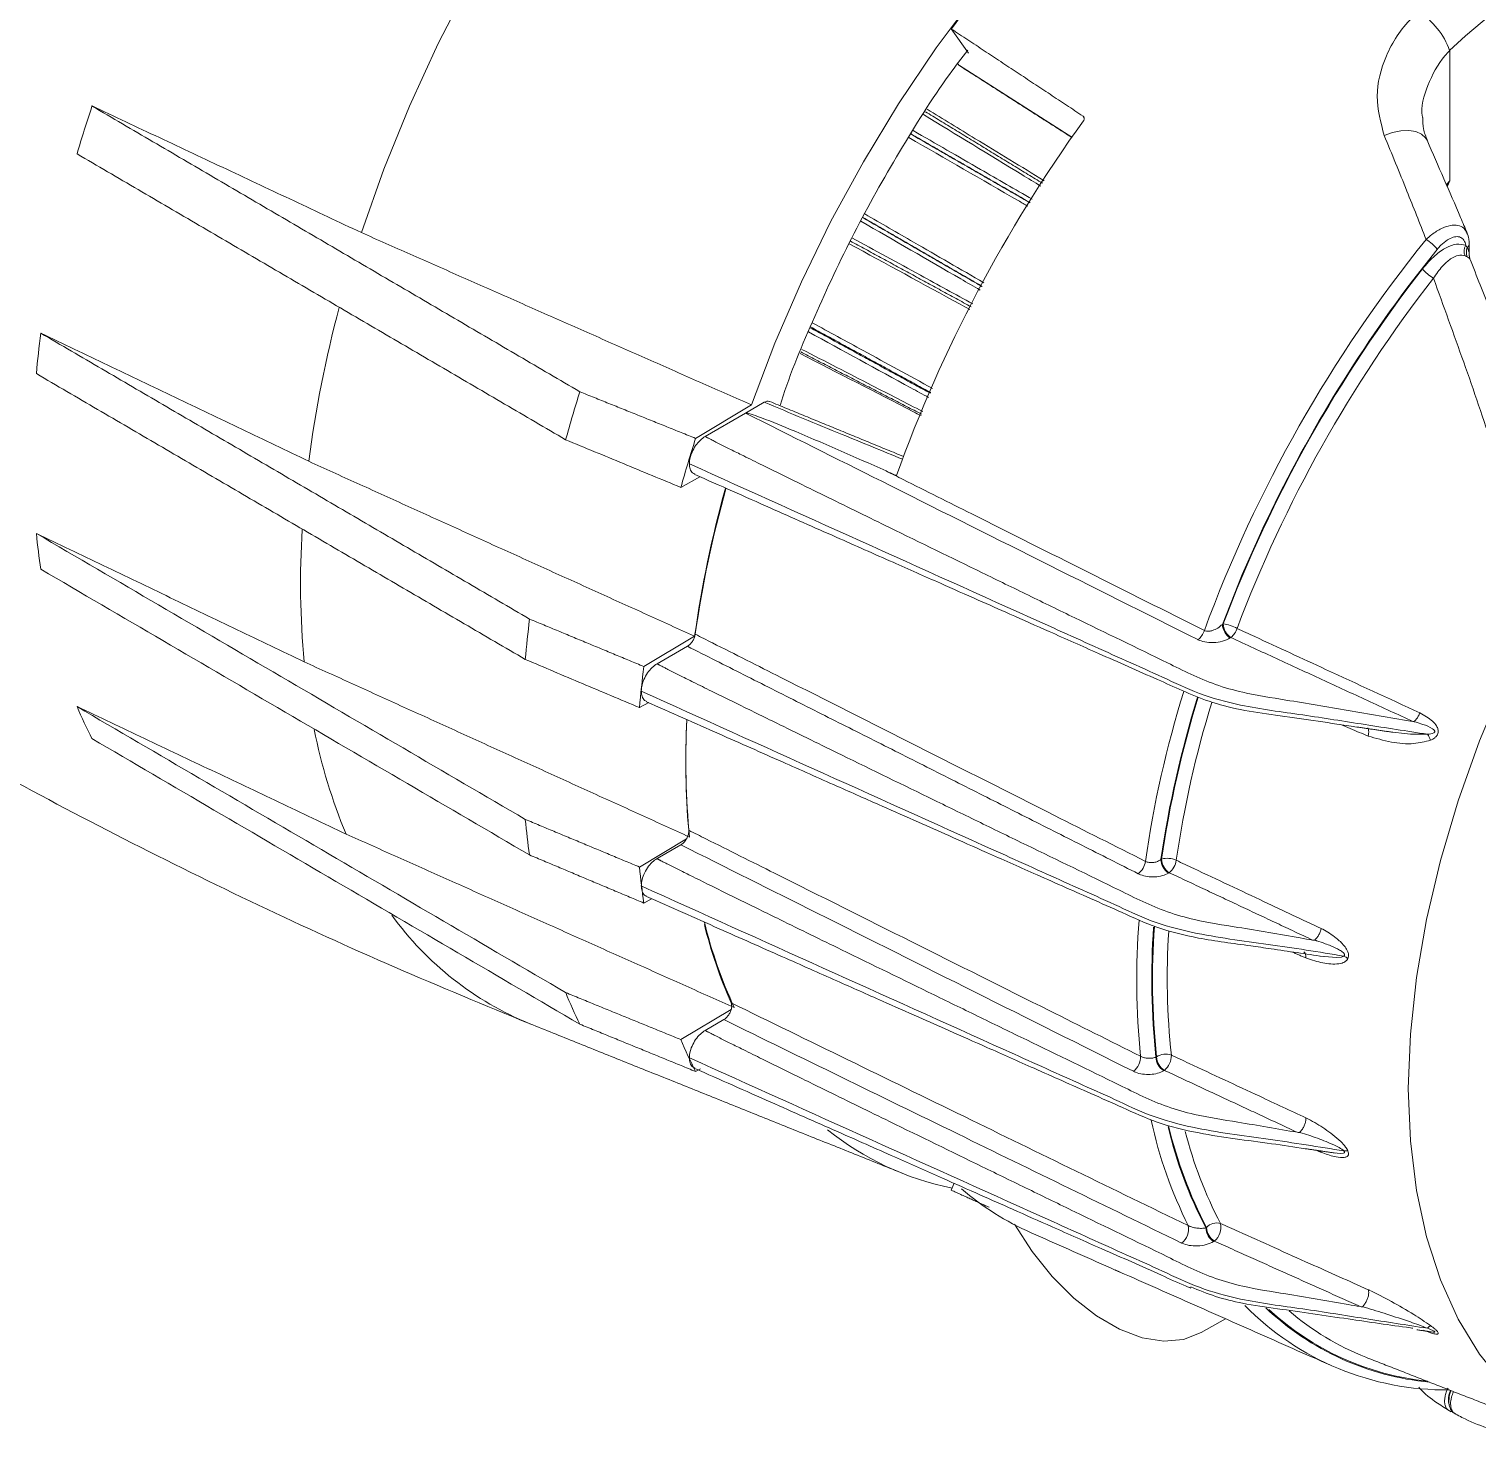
# Model space of a CAD drawing. Extents: x 12.1 to 108.7, y 1 to 80.4.
# Drawn here: x 76.637 to 80.521, y 4.282 to 8.078 of the extents above; entities that cross this region are included whole.
import ezdxf

# ---------------------------------------------------------------- set-up
doc = ezdxf.new("R2010")
doc.units = 0
doc.header["$MEASUREMENT"] = 0
doc.linetypes.add('SLD-Solid', pattern=[0])
doc.layers.get('0').update_dxf_attribs({"linetype": 'CONTINUOUS'})

msp = doc.modelspace()

# ---------------------------------------------------------------- linework, layer by layer
at = {"color": 7, "linetype": 'SLD-Solid', "lineweight": 15}
for p, q in [((79.1564, 8.013), (79.1108, 8.0779)), ((80.4473, 8.02), (80.4473, 7.6706)), ((79.133, 7.9801), (79.4341, 7.7877)), ((76.8061, 7.8712), (76.8063, 7.8713)), ((79.467, 7.8399), (79.464, 7.8441)), ((80.4139, 7.4867), (80.3476, 7.4022)), ((76.6689, 7.2618), (76.669, 7.2618)), ((78.425, 6.9797), (78.5749, 7.0692)), ((78.6091, 7.0764), (78.559, 7.0474)), ((78.559, 7.0474), (78.4507, 6.9849)), ((78.4367, 6.8768), (78.3853, 6.8481)), ((76.657, 6.7246), (76.657, 6.7245)), ((78.2863, 6.3676), (78.4224, 6.4489)), ((79.8378, 6.4807), (79.8398, 6.4818)), ((78.403, 6.422), (78.3217, 6.3751)), ((79.8607, 6.4453), (79.8587, 6.4442)), ((76.7663, 6.2602), (76.7662, 6.2601)), ((78.2999, 6.2715), (78.2745, 6.2573)), ((78.4005, 5.9051), (78.2745, 5.8298)), ((78.3855, 5.8893), (78.3217, 5.8525)), ((79.6727, 5.85), (79.6745, 5.851)), ((79.6953, 5.8145), (79.6936, 5.8135)), ((78.2863, 5.7331), (78.307, 5.7446)), ((78.5204, 5.4476), (78.3853, 5.3669)), ((78.5005, 5.4204), (78.4507, 5.3916)), ((79.6596, 5.3198), (79.6613, 5.3209)), ((78.425, 5.2813), (78.4381, 5.2886)), ((79.6822, 5.2843), (79.6804, 5.2833)), ((79.1108, 4.9628), (79.1181, 4.9814)), ((79.7933, 4.8617), (79.7952, 4.8628)), ((79.8161, 4.8263), (79.8141, 4.8252)), ((79.5639, 4.743), (79.5503, 4.749)), ((79.846, 4.6181), (79.7812, 4.5809))]:
    msp.add_line(p, q, dxfattribs=at)
at = {"color": 7, "linetype": 'SLD-Solid', "lineweight": 15, "flags": 128}
for points in [[(77.5287, 7.5316), (77.5888, 7.7015), (77.6576, 7.8708), (77.7347, 8.0385), (77.8196, 8.2037), (77.9118, 8.3653), (78.0109, 8.5226), (78.1163, 8.6745), (78.2273, 8.8203), (78.3433, 8.959), (78.4637, 9.0899), (78.5878, 9.2122), (78.7148, 9.3253), (78.8441, 9.4285), (78.9749, 9.5212), (79.1064, 9.6029)], [(78.5749, 7.0692), (78.6375, 7.235), (78.7086, 7.3997), (78.788, 7.5622), (78.8751, 7.7217), (78.9693, 7.877), (79.0702, 8.0273), (79.177, 8.1716), (79.289, 8.309), (79.4057, 8.4386), (79.5263, 8.5597), (79.65, 8.6715), (79.776, 8.7733), (79.9037, 8.8644), (80.0321, 8.9444)], [(79.1359, 7.9773), (79.1353, 7.9777), (79.133, 7.9801)], [(80.3866, 7.7793), (80.3828, 7.7858), (80.3719, 7.7957), (80.3567, 7.8024), (80.3379, 7.8054), (80.3167, 7.8046), (80.2942, 7.8001), (80.2718, 7.792)], [(79.9361, 6.7161), (79.8911, 6.6142), (79.8378, 6.4807)], [(80.5946, 4.441), (80.5277, 4.5233), (80.4702, 4.6173), (80.4225, 4.7224), (80.385, 4.8376), (80.3581, 4.9622), (80.3418, 5.0951), (80.3364, 5.2353), (80.3418, 5.3819), (80.3581, 5.5335), (80.385, 5.6892), (80.4225, 5.8477), (80.4702, 6.0078), (80.5277, 6.1682), (80.5946, 6.3278)], [(80.2766, 6.1939), (80.2788, 6.1935), (80.3418, 6.1864), (80.3877, 6.186), (80.3877, 6.186), (80.3877, 6.186)], [(80.1009, 5.591), (80.1437, 5.5872), (80.1576, 5.5884), (80.1638, 5.5908), (80.1638, 5.5908), (80.1638, 5.5908)], [(80.1345, 5.0635), (80.1451, 5.062), (80.1541, 5.0615), (80.1625, 5.0622), (80.1641, 5.0628), (80.1653, 5.0639), (80.1656, 5.0647), (80.1654, 5.0658), (80.1647, 5.0671), (80.1638, 5.0683), (80.1638, 5.0683), (80.1638, 5.0683)], [(79.7812, 4.5809), (79.7338, 4.5625), (79.6803, 4.5578), (79.6223, 4.5671), (79.5614, 4.59), (79.4997, 4.6258), (79.4389, 4.6735), (79.381, 4.7315), (79.3276, 4.7982), (79.2805, 4.8714)], [(80.3919, 4.5839), (80.403, 4.5822), (80.4063, 4.5822), (80.4071, 4.5825), (80.4073, 4.5828), (80.4072, 4.5832), (80.4068, 4.5837), (80.4057, 4.5845), (80.4022, 4.5865), (80.3877, 4.5927), (80.3877, 4.5927), (80.3877, 4.5927)]]:
    msp.add_lwpolyline(points, dxfattribs=at)
at = {"color": 7, "linetype": 'SLD-Solid', "lineweight": 15}
for centre, radius, start, end in [((81.8075, 6.583), 1.9787, 106.5663, 133.4284), ((82.1231, 5.8754), 3.7316, 138.5845, 143.8264), ((80.2494, 7.9484), 0.2104, 19.8929, 57.0087), ((79.152, 8.0026), 0.03, 215.1007, 237.4179), ((82.5994, 5.571), 3.8643, 144.1964, 160.2026), ((83.2662, 5.1856), 3.7045, 141.0762, 159.8067), ((80.3263, 7.4176), 0.1116, 38.2685, 58.8004), ((80.5194, 7.4818), 0.0333, 151.2177, 201.6726), ((80.4868, 7.5016), 0.0129, 307.2586, 356.7702), ((80.5226, 7.479), 0.0306, 156.2499, 203.4623), ((83.2608, 5.1888), 3.6571, 142.1204, 159.2945), ((80.4689, 7.5158), 0.1249, 220.702, 238.5936), ((83.2502, 5.1949), 3.6062, 142.1204, 159.2945), ((83.279, 5.1775), 3.68, 142.8044, 155.2866), ((80.5854, 6.499), 3.2253, 165.0562, 172.5338), ((81.7307, 5.9657), 3.7913, 162.5162, 164.5447), ((81.9769, 5.8337), 3.7321, 162.1185, 164.2283), ((81.4668, 6.0225), 3.0741, 164.4654, 172.0262), ((81.4709, 6.0154), 3.0784, 164.378, 171.8038), ((79.6454, 6.5915), 2.2799, 176.3796, 185.3198), ((80.8402, 6.1418), 2.8823, 172.9621, 175.1282), ((79.7413, 6.4796), 0.0504, 307.8046, 342.4077), ((79.884, 6.4828), 0.0462, 182.6523, 236.7703), ((79.8262, 6.3757), 0.1071, 61.7146, 82.6531), ((79.886, 6.484), 0.0462, 182.6523, 236.7703), ((79.8271, 6.4851), 0.0521, 310.2129, 343.0895), ((81.0907, 6.0127), 2.8268, 172.7873, 175.0364), ((82.5528, 5.4245), 2.9516, 162.7246, 171.8093), ((82.5321, 5.4313), 2.8899, 162.8144, 171.6691), ((82.5614, 5.4254), 2.9181, 162.8615, 171.6133), ((82.5285, 5.4354), 2.8447, 162.9122, 171.6617), ((80.5075, 6.1116), 2.1089, 176.9125, 184.9847), ((80.5155, 6.1183), 2.1168, 177.1175, 185.6423), ((78.8276, 6.4806), 1.4531, 191.1888, 202.7703), ((79.9303, 6.1418), 1.9707, 185.3676, 188.1585), ((80.1814, 6.0127), 1.9156, 185.4777, 188.393), ((79.5803, 5.8526), 0.0516, 307.9068, 351.5503), ((79.7189, 5.8522), 0.0462, 182.6523, 236.7703), ((79.69, 5.7974), 0.0559, 64.7775, 106.13), ((79.7207, 5.8532), 0.0462, 182.6523, 236.7703), ((79.6609, 5.8554), 0.0535, 310.107, 351.9171), ((78.3034, 6.2), 0.854, 215.7824, 247.8006), ((79.6886, 5.9878), 1.2773, 193.8583, 204.7689), ((79.7025, 5.986), 1.2918, 193.9008, 203.7651), ((81.6266, 5.5282), 2.0186, 175.4681, 185.8579), ((81.6256, 5.5298), 1.9753, 175.9256, 186.0715), ((81.5957, 5.5282), 1.9474, 175.8658, 186.143), ((81.6013, 5.5302), 1.9115, 176.1959, 186.158), ((79.243, 5.9657), 1.2586, 202.0567, 206.2881), ((79.5018, 5.8337), 1.2101, 202.688, 207.1584), ((79.5684, 5.3215), 0.0501, 307.6241, 0.7302), ((79.6851, 5.2854), 0.0427, 68.3945, 123.8744), ((79.7075, 5.323), 0.0462, 182.6523, 236.7703), ((79.6488, 5.3243), 0.0521, 309.8843, 0.8728), ((79.7057, 5.322), 0.0462, 182.6523, 236.7703), ((80.828, 5.408), 1.2091, 192.3038, 206.5351), ((80.8078, 5.3946), 1.1459, 193.2035, 207.7148), ((80.8282, 5.4033), 1.1658, 193.2783, 207.6216), ((79.2698, 5.7375), 0.785, 231.2658, 258.4743), ((80.823, 5.3951), 1.1191, 194.1921, 207.7854), ((79.6325, 5.5435), 0.7598, 229.4009, 246.1234), ((79.701, 4.8584), 0.0462, 306.5131, 11.7509), ((79.8395, 4.8638), 0.0462, 182.6523, 236.7703), ((79.822, 4.84), 0.0352, 71.9828, 139.5136), ((79.8414, 4.865), 0.0462, 182.6523, 236.7703), ((79.7857, 4.8637), 0.0482, 309.0863, 11.6388), ((80.4384, 5.185), 0.7579, 224.5195, 270.5765), ((80.4627, 5.1845), 0.7398, 226.564, 264.5883), ((80.4622, 5.1834), 0.7363, 227.2343, 264.1677), ((80.4812, 5.1742), 0.7083, 229.0301, 248.5962)]:
    msp.add_arc(centre, radius, start, end, dxfattribs=at)
for centre, major_axis, ratio, start_param, end_param in [((78.5163, 7.9338), (1.3528, 2.1591), 0.600031, 1.957589, 2.01334), ((78.5393, 7.9207), (1.375, 2.1461), 0.605843, 2.231339, 2.280884), ((78.5393, 7.9207), (1.375, 2.1461), 0.605843, 2.487419, 2.536964), ((78.5163, 7.9338), (1.3528, 2.1591), 0.600031, 2.742307, 2.798058)]:
    msp.add_ellipse(centre, major_axis=major_axis, ratio=ratio, start_param=start_param, end_param=end_param, dxfattribs=at)
for points, knots in [([(80.2718, 7.792), (80.2625, 7.8268), (80.2439, 7.8968), (80.272, 8.0094), (80.3206, 8.0843), (80.3578, 8.1191), (80.364, 8.1249)], [0, 0, 0, 0, 0.304165, 0.612213, 0.935018, 1, 1, 1, 1]), ([(78.6513, 7.0673), (78.6526, 7.0714), (78.6775, 7.1514), (78.7427, 7.3072), (78.8473, 7.5314), (78.9696, 7.7486), (79.0727, 7.9131), (79.1383, 7.9998), (79.1547, 8.0214)], [0, 0, 0, 0, 0.0125772, 0.2408196, 0.4684787, 0.6968723, 0.9245142, 1, 1, 1, 1]), ([(80.4473, 8.02), (80.443, 8.0155), (80.4173, 7.988), (80.387, 7.929), (80.369, 7.8687), (80.3741, 7.8406), (80.3742, 7.8403)], [0, 0, 0, 0, 0.091034, 0.549562, 0.995396, 1, 1, 1, 1]), ([(79.3506, 7.6562), (79.3338, 7.6665), (79.229, 7.7305), (79.1242, 7.7945), (79.0363, 7.8482)], [0, 0, 0, 0, 0.160967, 1, 1, 1, 1]), ([(79.0456, 7.8626), (79.0887, 7.8362), (79.1935, 7.7722), (79.2983, 7.7082), (79.36, 7.6705)], [0, 0, 0, 0, 0.411443, 1, 1, 1, 1]), ([(79.464, 7.8441), (79.4647, 7.8435), (79.4662, 7.8422), (79.4673, 7.8394), (79.4674, 7.8363), (79.4666, 7.8336), (79.4657, 7.8322), (79.4653, 7.8317)], [0, 0, 0, 0, 0.2197399, 0.4394429, 0.6599668, 0.8807607, 1, 1, 1, 1]), ([(80.3876, 7.7796), (80.3833, 7.7895), (80.3751, 7.8084), (80.3752, 7.8302), (80.3753, 7.8407)], [0, 0, 0, 0, 0.520739, 1, 1, 1, 1]), ([(79.3157, 7.6028), (79.3073, 7.6076), (79.2009, 7.669), (79.0945, 7.7303), (78.9966, 7.7868)], [0, 0, 0, 0, 0.079331, 1, 1, 1, 1]), ([(79.0085, 7.8053), (79.0688, 7.7705), (79.1752, 7.7092), (79.2816, 7.6478), (79.3278, 7.6212)], [0, 0, 0, 0, 0.566464, 1, 1, 1, 1]), ([(80.3841, 7.5131), (80.367, 7.5565), (80.3298, 7.6509), (80.2921, 7.7426), (80.2718, 7.792)], [0, 0, 0, 0, 0.460735, 1, 1, 1, 1]), ([(80.4943, 7.5301), (80.4884, 7.5441), (80.4527, 7.6286), (80.4167, 7.7107), (80.3866, 7.7792)], [0, 0, 0, 0, 0.165634, 1, 1, 1, 1]), ([(80.4394, 7.6576), (80.4395, 7.6578), (80.4413, 7.6611), (80.4439, 7.6652), (80.4465, 7.6693), (80.4471, 7.6704), (80.4473, 7.6706)], [0, 0, 0, 0, 0.029579, 0.752125, 0.954862, 1, 1, 1, 1]), ([(80.4473, 7.6706), (80.4472, 7.6704), (80.445, 7.665), (80.4429, 7.6596), (80.4408, 7.6544)], [0, 0, 0, 0, 0.0339731, 1, 1, 1, 1]), ([(78.8788, 7.5816), (78.9224, 7.5564), (79.0289, 7.4948), (79.1354, 7.4333), (79.1982, 7.3969)], [0, 0, 0, 0, 0.409493, 1, 1, 1, 1]), ([(79.1879, 7.3775), (79.1706, 7.3875), (79.064, 7.4491), (78.9574, 7.5107), (78.8681, 7.5624)], [0, 0, 0, 0, 0.162121, 1, 1, 1, 1]), ([(80.3841, 7.5131), (80.3891, 7.5176), (80.4022, 7.5296), (80.4248, 7.5435), (80.4491, 7.5518), (80.4697, 7.5519), (80.4859, 7.5451), (80.4913, 7.5348), (80.4938, 7.5299)], [0, 0, 0, 0, 0.119484, 0.319503, 0.500045, 0.670108, 0.842155, 1, 1, 1, 1]), ([(79.1603, 7.3255), (79.1517, 7.3301), (79.0439, 7.3889), (78.9361, 7.4477), (78.8367, 7.5018)], [0, 0, 0, 0, 0.0790285, 1, 1, 1, 1]), ([(78.8441, 7.5172), (78.9054, 7.4838), (79.0135, 7.425), (79.1216, 7.3661), (79.1683, 7.3406)], [0, 0, 0, 0, 0.5675032, 1, 1, 1, 1]), ([(80.3742, 7.4343), (80.3852, 7.447), (80.4054, 7.4704), (80.4375, 7.4922), (80.4667, 7.5031), (80.4824, 7.4996), (80.4902, 7.4978)], [0, 0, 0, 0, 0.296309, 0.542641, 0.770962, 1, 1, 1, 1]), ([(80.4902, 7.4978), (80.4897, 7.5002), (80.4881, 7.5076), (80.482, 7.5167), (80.4706, 7.5216), (80.4566, 7.5201), (80.4404, 7.5123), (80.4257, 7.5003), (80.4172, 7.4904), (80.4139, 7.4867)], [0, 0, 0, 0, 0.072611, 0.232465, 0.384312, 0.536497, 0.701328, 0.887553, 1, 1, 1, 1]), ([(80.4994, 7.5008), (80.4994, 7.5095), (80.4996, 7.5199), (80.4945, 7.5283), (80.4937, 7.5297)], [0, 0, 0, 0, 0.83045, 1, 1, 1, 1]), ([(80.4885, 7.4695), (80.4825, 7.4705), (80.4705, 7.4726), (80.449, 7.4616), (80.4257, 7.4412), (80.4116, 7.4205), (80.4038, 7.4091)], [0, 0, 0, 0, 0.2202895, 0.4452162, 0.6942214, 1, 1, 1, 1]), ([(80.4947, 7.4913), (80.4971, 7.4856), (80.5002, 7.4785), (80.4993, 7.471), (80.4991, 7.4695)], [0, 0, 0, 0, 0.792094, 1, 1, 1, 1]), ([(80.5014, 7.462), (80.5011, 7.4625), (80.4999, 7.4644), (80.5002, 7.4673), (80.5005, 7.4694)], [0, 0, 0, 0, 0.250926, 1, 1, 1, 1]), ([(80.7546, 6.7844), (80.7419, 6.8209), (80.7044, 6.9291), (80.6388, 7.1087), (80.5668, 7.2976), (80.5199, 7.4147), (80.5012, 7.4616)], [0, 0, 0, 0, 0.155168, 0.460228, 0.783919, 1, 1, 1, 1]), ([(80.6204, 6.7779), (80.6017, 6.8362), (80.5574, 6.9741), (80.4853, 7.1852), (80.431, 7.3344), (80.4038, 7.4091)], [0, 0, 0, 0, 0.267535, 0.633327, 1, 1, 1, 1]), ([(79.0499, 7.0893), (79.0341, 7.0979), (78.9268, 7.1566), (78.8195, 7.2152), (78.728, 7.2652)], [0, 0, 0, 0, 0.147606, 1, 1, 1, 1]), ([(78.7377, 7.2898), (78.7832, 7.265), (78.8907, 7.2063), (78.9982, 7.1475), (79.0602, 7.1137)], [0, 0, 0, 0, 0.423452, 1, 1, 1, 1]), ([(79.0295, 7.0406), (79.0229, 7.044), (78.9148, 7.0996), (78.8068, 7.1552), (78.7053, 7.2075)], [0, 0, 0, 0, 0.061255, 1, 1, 1, 1]), ([(78.7097, 7.2185), (78.7724, 7.1862), (78.8806, 7.1305), (78.9887, 7.0749), (79.0341, 7.0515)], [0, 0, 0, 0, 0.580388, 1, 1, 1, 1]), ([(78.6091, 7.0764), (78.6115, 7.0774), (78.6163, 7.0796), (78.6213, 7.0798), (78.623, 7.0784), (78.6232, 7.0782)], [0, 0, 0, 0, 0.470252, 0.940611, 1, 1, 1, 1]), ([(78.9803, 6.9235), (78.9261, 6.9458), (78.8023, 6.9967), (78.6787, 7.0477), (78.6091, 7.0764)], [0, 0, 0, 0, 0.438, 1, 1, 1, 1]), ([(78.559, 7.0474), (78.5591, 7.0474), (78.5594, 7.0476), (78.5603, 7.0477), (78.5633, 7.0474), (78.574, 7.0447), (78.6132, 7.031), (78.737, 6.9803), (78.8502, 6.9302), (78.9356, 6.8923)], [0, 0, 0, 0, 0.000975, 0.002308, 0.005826, 0.020094, 0.076658, 0.30233, 1, 1, 1, 1]), ([(79.7722, 6.4397), (79.4895, 6.5813), (79.085, 6.7838), (78.6807, 6.9864), (78.559, 7.0474)], [0, 0, 0, 0, 0.6990383, 1, 1, 1, 1]), ([(78.3853, 6.8481), (78.3339, 6.8694), (78.231, 6.912), (78.1281, 6.9547), (78.0765, 6.976)], [0, 0, 0, 0, 0.498841, 1, 1, 1, 1]), ([(78.4507, 6.9849), (78.4463, 6.9819), (78.4371, 6.9756), (78.4246, 6.9605), (78.4147, 6.9427), (78.4091, 6.9255), (78.4085, 6.9156), (78.4083, 6.9114)], [0, 0, 0, 0, 0.19834, 0.412972, 0.627088, 0.843128, 1, 1, 1, 1]), ([(80.3489, 6.2201), (80.3466, 6.2205), (80.2885, 6.2301), (80.1749, 6.2491), (80.0253, 6.2755), (79.9039, 6.2941), (79.8181, 6.3182), (79.7526, 6.3466), (79.6292, 6.408), (79.4831, 6.478), (79.3177, 6.5587), (79.1521, 6.6394), (78.9729, 6.7268), (78.7984, 6.8122), (78.6822, 6.8693), (78.6048, 6.9074), (78.5532, 6.9329), (78.5188, 6.95), (78.4959, 6.9614), (78.4807, 6.9691), (78.4706, 6.9742), (78.4639, 6.9777), (78.4594, 6.98), (78.4564, 6.9816), (78.4544, 6.9826), (78.4531, 6.9833), (78.4523, 6.9838), (78.4517, 6.9842), (78.4513, 6.9844), (78.4511, 6.9845), (78.4509, 6.9846), (78.4508, 6.9847), (78.4508, 6.9848), (78.4507, 6.9848), (78.4507, 6.9848), (78.4507, 6.9849), (78.4507, 6.9849), (78.4507, 6.9849), (78.4507, 6.9849), (78.4507, 6.9849), (78.4507, 6.9849)], [0, 0, 0, 0, 0.003099, 0.077737, 0.152373, 0.20456, 0.239209, 0.273855, 0.308826, 0.446938, 0.515995, 0.585051, 0.723163, 0.815261, 0.876706, 0.917705, 0.945062, 0.963318, 0.975502, 0.983634, 0.989062, 0.992686, 0.995106, 0.996722, 0.997802, 0.998524, 0.999007, 0.99933, 0.999547, 0.999693, 0.999791, 0.999857, 0.999901, 0.999932, 0.999953, 0.999972, 0.999985, 0.999991, 0.999997, 1, 1, 1, 1]), ([(78.4083, 6.9114), (78.7337, 6.7646), (79.0916, 6.603), (79.4823, 6.427), (79.5798, 6.3828), (79.678, 6.3394), (79.773, 6.2933), (79.9005, 6.2578), (80.0538, 6.2387), (80.2203, 6.2116), (80.3319, 6.1945), (80.3877, 6.186)], [0, 0, 0, 0, 0.52131, 0.573441, 0.625572, 0.677703, 0.729789, 0.78156, 0.854349, 0.927175, 1, 1, 1, 1]), ([(78.4083, 6.9114), (78.4087, 6.9066), (78.4096, 6.8966), (78.4151, 6.8869), (78.4209, 6.8845), (78.423, 6.8837)], [0, 0, 0, 0, 0.367746, 0.7657, 1, 1, 1, 1]), ([(78.4226, 6.883), (78.4901, 6.8531), (78.6166, 6.797), (78.7939, 6.7184), (78.946, 6.6509), (79.0729, 6.5947), (79.1773, 6.5484), (79.2747, 6.5052), (79.3823, 6.4575), (79.5143, 6.3989), (79.6334, 6.3463), (79.731, 6.3027), (79.8016, 6.2725), (79.8867, 6.2503), (80.0165, 6.2327), (80.1222, 6.2166), (80.1968, 6.2056), (80.2038, 6.2046)], [0, 0, 0, 0, 0.11862, 0.222468, 0.311539, 0.385831, 0.445342, 0.494857, 0.556815, 0.634074, 0.72663, 0.765281, 0.805958, 0.848606, 0.893579, 0.990053, 1, 1, 1, 1]), ([(78.9356, 6.8923), (78.951, 6.8846), (79.0277, 6.8461), (79.3122, 6.7035), (79.5815, 6.5685), (79.7894, 6.4643)], [0, 0, 0, 0, 0.0539193, 0.2695966, 1, 1, 1, 1]), ([(77.9683, 5.9575), (77.7497, 6.0853), (77.3126, 6.341), (76.8755, 6.5967), (76.657, 6.7245)], [0, 0, 0, 0, 0.499995, 1, 1, 1, 1]), ([(76.6689, 6.6286), (76.8874, 6.5009), (77.3243, 6.2454), (77.7611, 5.9899), (77.9796, 5.8622)], [0, 0, 0, 0, 0.499993, 1, 1, 1, 1]), ([(78.403, 6.422), (78.4054, 6.4237), (78.4102, 6.427), (78.4166, 6.4349), (78.4214, 6.4439), (78.4234, 6.4506), (78.4239, 6.4539), (78.424, 6.4543)], [0, 0, 0, 0, 0.242889, 0.485801, 0.728123, 0.969552, 1, 1, 1, 1]), ([(78.424, 6.4543), (78.4393, 6.4466), (78.5157, 6.408), (78.837, 6.2459), (79.2241, 6.0505), (79.5501, 5.886), (79.6313, 5.845)], [0, 0, 0, 0, 0.0380077, 0.1900387, 0.7981627, 1, 1, 1, 1]), ([(79.8378, 6.4807), (79.8339, 6.4773), (79.8262, 6.4706), (79.8136, 6.4647), (79.8043, 6.4626), (79.7976, 6.4623), (79.793, 6.4628), (79.7902, 6.464), (79.7894, 6.4643)], [0, 0, 0, 0, 0.29554, 0.57572, 0.740311, 0.809198, 0.945635, 1, 1, 1, 1]), ([(79.8769, 6.4699), (79.8927, 6.4626), (79.972, 6.426), (80.1354, 6.3504), (80.2829, 6.2822), (80.3671, 6.2434)], [0, 0, 0, 0, 0.09703, 0.48515, 1, 1, 1, 1]), ([(79.7722, 6.4397), (79.7723, 6.4397), (79.7776, 6.437), (79.7909, 6.4327), (79.8142, 6.4311), (79.8389, 6.4347), (79.8521, 6.441), (79.8587, 6.4442)], [0, 0, 0, 0, 0.005173, 0.217905, 0.46291, 0.731847, 1, 1, 1, 1]), ([(78.2745, 6.2573), (78.2235, 6.2788), (78.1214, 6.3219), (78.0193, 6.3651), (77.9683, 6.3866)], [0, 0, 0, 0, 0.499837, 1, 1, 1, 1]), ([(78.3217, 6.3751), (78.3173, 6.3721), (78.3081, 6.3658), (78.2956, 6.3507), (78.2857, 6.3329), (78.2801, 6.3156), (78.2795, 6.3057), (78.2793, 6.3016)], [0, 0, 0, 0, 0.19834, 0.412972, 0.627088, 0.843128, 1, 1, 1, 1]), ([(80.0798, 5.6338), (80.0685, 5.6357), (80.0016, 5.647), (79.8963, 5.6658), (79.7748, 5.6843), (79.6891, 5.7084), (79.6235, 5.7368), (79.5002, 5.7982), (79.3541, 5.8682), (79.1887, 5.9489), (79.0231, 6.0295), (78.8439, 6.117), (78.6694, 6.2024), (78.5532, 6.2595), (78.4757, 6.2976), (78.4241, 6.3231), (78.3898, 6.3402), (78.3669, 6.3516), (78.3517, 6.3593), (78.3416, 6.3644), (78.3348, 6.3679), (78.3304, 6.3702), (78.3274, 6.3717), (78.3254, 6.3728), (78.3241, 6.3735), (78.3233, 6.374), (78.3227, 6.3743), (78.3223, 6.3746), (78.3221, 6.3747), (78.3219, 6.3748), (78.3218, 6.3749), (78.3218, 6.3749), (78.3217, 6.375), (78.3217, 6.375), (78.3217, 6.375), (78.3217, 6.375), (78.3217, 6.3751), (78.3217, 6.3751), (78.3217, 6.3751), (78.3217, 6.3751)], [0, 0, 0, 0, 0.016158, 0.095778, 0.151449, 0.188412, 0.225371, 0.262677, 0.410011, 0.483678, 0.557345, 0.704679, 0.802926, 0.868474, 0.91221, 0.941394, 0.960869, 0.973866, 0.982541, 0.988332, 0.992198, 0.994779, 0.996503, 0.997656, 0.998426, 0.998941, 0.999286, 0.999517, 0.999672, 0.999777, 0.999847, 0.999895, 0.999927, 0.99995, 0.99997, 0.999984, 0.99999, 0.999997, 1, 1, 1, 1]), ([(78.2793, 6.3016), (78.6047, 6.1547), (78.9626, 5.9932), (79.3533, 5.8172), (79.4508, 5.773), (79.549, 5.7296), (79.6439, 5.6834), (79.783, 5.6452), (79.9611, 5.6236), (80.0962, 5.6018), (80.1638, 5.5908)], [0, 0, 0, 0, 0.543778, 0.598156, 0.652534, 0.706911, 0.761242, 0.815244, 0.907603, 1, 1, 1, 1]), ([(78.2793, 6.3016), (78.2797, 6.2968), (78.2806, 6.2867), (78.2861, 6.277), (78.2918, 6.2747), (78.294, 6.2739)], [0, 0, 0, 0, 0.367746, 0.765699, 1, 1, 1, 1]), ([(78.0765, 5.493), (77.8581, 5.6209), (77.4213, 5.8766), (76.9846, 6.1323), (76.7662, 6.2601)], [0, 0, 0, 0, 0.499981, 1, 1, 1, 1]), ([(78.2936, 6.2732), (78.3583, 6.2445), (78.4797, 6.1906), (78.6497, 6.1153), (78.7955, 6.0506), (78.9172, 5.9967), (79.0172, 5.9523), (79.1106, 5.911), (79.2136, 5.8652), (79.3403, 5.8091), (79.4614, 5.7552), (79.5713, 5.7071), (79.661, 5.6651), (79.7795, 5.6357), (79.8666, 5.6246), (79.9136, 5.6185)], [0, 0, 0, 0, 0.12318, 0.231017, 0.32351, 0.400657, 0.462456, 0.513872, 0.578209, 0.658437, 0.754553, 0.808567, 0.866457, 0.927921, 1, 1, 1, 1]), ([(76.3107, 6.2234), (76.3852, 6.1803), (76.5763, 6.0697), (76.8906, 5.9041), (77.2519, 5.7258), (77.6153, 5.5597), (77.8601, 5.4591), (77.9812, 5.4092)], [0, 0, 0, 0, 0.1385777, 0.3555284, 0.572073, 0.7881386, 1, 1, 1, 1]), ([(80.3517, 6.2201), (80.3517, 6.22), (80.3516, 6.22), (80.3513, 6.2199), (80.3504, 6.2199), (80.3495, 6.22), (80.3489, 6.2201)], [0, 0, 0, 0, 0.046836, 0.119645, 0.336503, 1, 1, 1, 1]), ([(80.3671, 6.2434), (80.3669, 6.243), (80.3659, 6.24), (80.3631, 6.2339), (80.3579, 6.2259), (80.3538, 6.222), (80.3517, 6.2201)], [0, 0, 0, 0, 0.044494, 0.324207, 0.662103, 1, 1, 1, 1]), ([(80.3877, 6.186), (80.3877, 6.186), (80.3934, 6.1865), (80.4001, 6.1868), (80.4059, 6.1906), (80.4069, 6.1916), (80.4073, 6.1927), (80.4074, 6.1938), (80.4069, 6.1952), (80.405, 6.1979), (80.395, 6.2052), (80.3774, 6.2118), (80.3607, 6.2174), (80.3527, 6.2198), (80.3517, 6.2201)], [0, 0, 0, 0, 0.000026, 0.20663, 0.226964, 0.243571, 0.254919, 0.266312, 0.280083, 0.303561, 0.375814, 0.705511, 0.963846, 1, 1, 1, 1]), ([(80.3671, 6.2434), (80.3791, 6.2368), (80.3958, 6.2277), (80.4112, 6.2108), (80.4158, 6.2012), (80.417, 6.194), (80.416, 6.1876), (80.4126, 6.1814), (80.406, 6.1749), (80.3998, 6.1718), (80.3958, 6.1699)], [0, 0, 0, 0, 0.400583, 0.552747, 0.632515, 0.681637, 0.738761, 0.795408, 0.871105, 1, 1, 1, 1]), ([(80.2287, 6.1811), (80.2127, 6.1878), (80.1881, 6.198), (80.1634, 6.2082), (80.1548, 6.2118)], [0, 0, 0, 0, 0.6499268, 1, 1, 1, 1]), ([(80.2287, 6.1811), (80.2288, 6.1815), (80.2293, 6.1836), (80.2302, 6.1889), (80.2304, 6.1966), (80.2288, 6.2008), (80.228, 6.2028)], [0, 0, 0, 0, 0.0384055, 0.2551156, 0.6292775, 1, 1, 1, 1]), ([(80.3958, 6.1699), (80.381, 6.1663), (80.3464, 6.1578), (80.2895, 6.1635), (80.2493, 6.1752), (80.2287, 6.1811)], [0, 0, 0, 0, 0.268258, 0.625052, 1, 1, 1, 1]), ([(76.8061, 6.1743), (77.0242, 6.0466), (77.4603, 5.7913), (77.8965, 5.5359), (78.1146, 5.4082)], [0, 0, 0, 0, 0.499976, 1, 1, 1, 1]), ([(78.3855, 5.8893), (78.3879, 5.891), (78.3926, 5.8943), (78.399, 5.9022), (78.4038, 5.9112), (78.4067, 5.9205), (78.4066, 5.9258), (78.4066, 5.9284)], [0, 0, 0, 0, 0.203185, 0.40639, 0.609063, 0.81092, 1, 1, 1, 1]), ([(78.4066, 5.9284), (78.422, 5.9207), (78.4987, 5.8823), (78.821, 5.721), (79.2096, 5.5266), (79.5369, 5.363), (79.6185, 5.3221)], [0, 0, 0, 0, 0.037994, 0.189972, 0.797883, 1, 1, 1, 1]), ([(79.599, 5.2818), (79.3162, 5.4233), (78.9116, 5.6258), (78.5072, 5.8283), (78.3855, 5.8893)], [0, 0, 0, 0, 0.69902, 1, 1, 1, 1]), ([(78.3217, 5.8525), (78.3173, 5.8495), (78.3081, 5.8432), (78.2956, 5.8281), (78.2857, 5.8103), (78.2801, 5.793), (78.2795, 5.7832), (78.2793, 5.779)], [0, 0, 0, 0, 0.19834, 0.412972, 0.627088, 0.843128, 1, 1, 1, 1]), ([(80.0387, 5.1182), (79.9856, 5.1275), (79.8938, 5.1435), (79.7748, 5.1617), (79.6891, 5.1858), (79.6235, 5.2142), (79.5002, 5.2756), (79.3541, 5.3456), (79.1887, 5.4263), (79.0231, 5.507), (78.8439, 5.5944), (78.6694, 5.6798), (78.5532, 5.7369), (78.4757, 5.775), (78.4241, 5.8005), (78.3898, 5.8176), (78.3669, 5.829), (78.3517, 5.8367), (78.3416, 5.8418), (78.3348, 5.8453), (78.3304, 5.8476), (78.3274, 5.8492), (78.3254, 5.8502), (78.3241, 5.8509), (78.3233, 5.8514), (78.3227, 5.8517), (78.3223, 5.852), (78.3221, 5.8521), (78.3219, 5.8522), (78.3218, 5.8523), (78.3218, 5.8524), (78.3217, 5.8524), (78.3217, 5.8524), (78.3217, 5.8524), (78.3217, 5.8525), (78.3217, 5.8525), (78.3217, 5.8525), (78.3217, 5.8525), (78.3217, 5.8525)], [0, 0, 0, 0, 0.0776549, 0.1344416, 0.1721448, 0.2098448, 0.2478987, 0.3981858, 0.4733294, 0.548473, 0.6987602, 0.7989761, 0.8658381, 0.9104506, 0.9402196, 0.9600848, 0.9733423, 0.982191, 0.9880977, 0.9920412, 0.9946745, 0.9964334, 0.9976086, 0.9983942, 0.9989197, 0.9992715, 0.9995072, 0.9996655, 0.999772, 0.9998439, 0.9998927, 0.9999259, 0.9999489, 0.9999695, 0.9999834, 0.9999902, 0.9999972, 1, 1, 1, 1]), ([(79.6727, 5.85), (79.67, 5.8482), (79.6645, 5.8446), (79.6541, 5.8418), (79.6436, 5.8413), (79.6359, 5.8429), (79.6323, 5.8446), (79.6313, 5.845)], [0, 0, 0, 0, 0.236418, 0.470095, 0.698088, 0.91992, 1, 1, 1, 1]), ([(79.7138, 5.8479), (79.7296, 5.8405), (79.8083, 5.8035), (79.9378, 5.7426), (80.0516, 5.6891), (80.1025, 5.6652)], [0, 0, 0, 0, 0.121536, 0.607682, 1, 1, 1, 1]), ([(79.612, 5.8119), (79.6139, 5.811), (79.6212, 5.8076), (79.6363, 5.8038), (79.657, 5.8028), (79.6774, 5.8059), (79.6882, 5.811), (79.6936, 5.8135)], [0, 0, 0, 0, 0.081782, 0.307582, 0.536948, 0.768514, 1, 1, 1, 1]), ([(78.2793, 5.779), (78.6047, 5.6322), (78.9626, 5.4706), (79.3533, 5.2946), (79.4508, 5.2504), (79.549, 5.207), (79.6439, 5.1608), (79.783, 5.1226), (79.9611, 5.101), (80.0962, 5.0792), (80.1638, 5.0683)], [0, 0, 0, 0, 0.543778, 0.598156, 0.652534, 0.706911, 0.761242, 0.815244, 0.907603, 1, 1, 1, 1]), ([(78.2793, 5.779), (78.2797, 5.7742), (78.2806, 5.7642), (78.2861, 5.7545), (78.2918, 5.7521), (78.294, 5.7513)], [0, 0, 0, 0, 0.367746, 0.765699, 1, 1, 1, 1]), ([(78.2936, 5.7506), (78.3584, 5.7219), (78.4798, 5.668), (78.65, 5.5926), (78.7959, 5.5279), (78.9177, 5.4739), (79.0178, 5.4295), (79.1112, 5.3881), (79.2144, 5.3423), (79.3411, 5.2862), (79.4623, 5.2322), (79.5722, 5.1841), (79.6621, 5.142), (79.7985, 5.1089), (79.9351, 5.0932), (80.03, 5.0789), (80.0601, 5.0743)], [0, 0, 0, 0, 0.114623, 0.214969, 0.301036, 0.372823, 0.43033, 0.478174, 0.538042, 0.612696, 0.702135, 0.752397, 0.806261, 0.863455, 0.956673, 1, 1, 1, 1]), ([(80.0854, 5.6337), (80.0853, 5.6337), (80.0852, 5.6335), (80.0845, 5.6334), (80.0827, 5.6333), (80.0811, 5.6336), (80.0798, 5.6338)], [0, 0, 0, 0, 0.04824, 0.12304, 0.344037, 1, 1, 1, 1]), ([(80.1025, 5.6652), (80.1024, 5.6649), (80.102, 5.6626), (80.1006, 5.657), (80.097, 5.6486), (80.0917, 5.6399), (80.0875, 5.6358), (80.0854, 5.6337)], [0, 0, 0, 0, 0.026532, 0.211222, 0.474182, 0.73709, 1, 1, 1, 1]), ([(80.1638, 5.5908), (80.1638, 5.5908), (80.1642, 5.5912), (80.1649, 5.5919), (80.1655, 5.5929), (80.1657, 5.594), (80.1655, 5.5952), (80.1643, 5.5978), (80.1599, 5.6023), (80.1478, 5.6099), (80.1316, 5.6173), (80.1112, 5.6252), (80.0981, 5.6296), (80.0887, 5.6327), (80.0868, 5.6333), (80.0854, 5.6337)], [0, 0, 0, 0, 0.000024, 0.018739, 0.037647, 0.041985, 0.056768, 0.075409, 0.129309, 0.241641, 0.513826, 0.683901, 0.934902, 0.953729, 1, 1, 1, 1]), ([(80.1025, 5.6652), (80.1039, 5.6644), (80.1177, 5.6571), (80.1393, 5.6434), (80.1614, 5.6233), (80.172, 5.608), (80.1758, 5.5982), (80.1766, 5.5902), (80.1751, 5.5861), (80.1742, 5.5839)], [0, 0, 0, 0, 0.045295, 0.427285, 0.679026, 0.799084, 0.872181, 0.930512, 1, 1, 1, 1]), ([(79.9136, 5.6185), (79.9318, 5.6158), (79.9966, 5.6062), (80.0614, 5.5967), (80.1081, 5.5898)], [0, 0, 0, 0, 0.280134, 1, 1, 1, 1]), ([(80.0619, 5.5858), (80.0619, 5.5861), (80.062, 5.5881), (80.0618, 5.5927), (80.0602, 5.5989), (80.0574, 5.6013), (80.056, 5.6026)], [0, 0, 0, 0, 0.036916, 0.253316, 0.626712, 1, 1, 1, 1]), ([(80.1742, 5.5839), (80.1724, 5.5814), (80.1674, 5.5749), (80.1467, 5.5683), (80.1128, 5.5702), (80.0812, 5.5787), (80.0642, 5.5849), (80.0619, 5.5858)], [0, 0, 0, 0, 0.079734, 0.211261, 0.576786, 0.94305, 1, 1, 1, 1]), ([(78.5005, 5.4204), (78.5029, 5.422), (78.5077, 5.4254), (78.5141, 5.4333), (78.519, 5.4424), (78.5217, 5.4517), (78.5221, 5.4598), (78.5208, 5.4637), (78.5202, 5.4655)], [0, 0, 0, 0, 0.173469, 0.346958, 0.519882, 0.691915, 0.863313, 1, 1, 1, 1]), ([(78.5202, 5.4655), (78.7287, 5.3637), (79.1371, 5.1642), (79.546, 4.9652), (79.7463, 4.8678)], [0, 0, 0, 0, 0.510403, 1, 1, 1, 1]), ([(79.7285, 4.8212), (79.5282, 4.9188), (79.1186, 5.1183), (78.7096, 5.3182), (78.5005, 5.4204)], [0, 0, 0, 0, 0.488948, 1, 1, 1, 1]), ([(78.4507, 5.3916), (78.4463, 5.3886), (78.4371, 5.3824), (78.4246, 5.3673), (78.4147, 5.3494), (78.4091, 5.3322), (78.4085, 5.3223), (78.4083, 5.3181)], [0, 0, 0, 0, 0.19834, 0.412972, 0.627088, 0.843128, 1, 1, 1, 1]), ([(80.2076, 4.6506), (80.1967, 4.6524), (80.1302, 4.6637), (80.0253, 4.6823), (79.9039, 4.7009), (79.8181, 4.7249), (79.7526, 4.7533), (79.6292, 4.8147), (79.4831, 4.8848), (79.3177, 4.9655), (79.1521, 5.0461), (78.9729, 5.1336), (78.7984, 5.219), (78.6822, 5.276), (78.6048, 5.3142), (78.5532, 5.3397), (78.5188, 5.3567), (78.4959, 5.3682), (78.4807, 5.3758), (78.4706, 5.381), (78.4639, 5.3844), (78.4594, 5.3867), (78.4564, 5.3883), (78.4544, 5.3894), (78.4531, 5.3901), (78.4523, 5.3906), (78.4517, 5.3909), (78.4513, 5.3911), (78.4511, 5.3913), (78.4509, 5.3914), (78.4508, 5.3914), (78.4508, 5.3915), (78.4507, 5.3915), (78.4507, 5.3916), (78.4507, 5.3916), (78.4507, 5.3916), (78.4507, 5.3916), (78.4507, 5.3916), (78.4507, 5.3916), (78.4507, 5.3916)], [0, 0, 0, 0, 0.015578, 0.095245, 0.150949, 0.187933, 0.224914, 0.262242, 0.409663, 0.483374, 0.557084, 0.704505, 0.80281, 0.868397, 0.912158, 0.94136, 0.960846, 0.973851, 0.982531, 0.988325, 0.992193, 0.994776, 0.996501, 0.997654, 0.998425, 0.99894, 0.999285, 0.999517, 0.999672, 0.999776, 0.999847, 0.999895, 0.999927, 0.99995, 0.99997, 0.999984, 0.99999, 0.999997, 1, 1, 1, 1]), ([(79.6185, 5.3221), (79.6195, 5.3217), (79.6232, 5.3198), (79.6309, 5.3175), (79.6413, 5.3164), (79.6515, 5.317), (79.6569, 5.3189), (79.6596, 5.3198)], [0, 0, 0, 0, 0.0835765, 0.3092934, 0.5379758, 0.7686309, 1, 1, 1, 1]), ([(79.7009, 5.3251), (79.7167, 5.3178), (79.7956, 5.281), (79.916, 5.2249), (80.0205, 5.1762), (80.0619, 5.157)], [0, 0, 0, 0, 0.131237, 0.656183, 1, 1, 1, 1]), ([(78.4083, 5.3181), (78.7337, 5.1713), (79.0916, 5.0098), (79.4823, 4.8338), (79.5798, 4.7896), (79.678, 4.7461), (79.773, 4.7001), (79.9005, 4.6646), (80.0538, 4.6454), (80.2203, 4.6183), (80.3319, 4.6013), (80.3877, 4.5927)], [0, 0, 0, 0, 0.52131, 0.573441, 0.625572, 0.677703, 0.729789, 0.78156, 0.854349, 0.927175, 1, 1, 1, 1]), ([(78.4083, 5.3181), (78.4087, 5.3133), (78.4096, 5.3033), (78.4151, 5.2936), (78.4209, 5.2913), (78.423, 5.2904)], [0, 0, 0, 0, 0.367746, 0.7657, 1, 1, 1, 1]), ([(78.4226, 5.2897), (78.4906, 5.2595), (78.6182, 5.203), (78.797, 5.1237), (78.9503, 5.0558), (79.0782, 4.999), (79.1835, 4.9524), (79.2817, 4.9088), (79.3902, 4.8608), (79.523, 4.8014), (79.6443, 4.7495), (79.7214, 4.7125), (79.7491, 4.7021), (79.7533, 4.7005)], [0, 0, 0, 0, 0.15362, 0.288106, 0.403456, 0.499663, 0.576727, 0.640849, 0.721088, 0.821139, 0.940998, 0.991051, 1, 1, 1, 1]), ([(79.599, 5.2818), (79.601, 5.2809), (79.6084, 5.2775), (79.6236, 5.2737), (79.6442, 5.2728), (79.6645, 5.2758), (79.6751, 5.2808), (79.6804, 5.2833)], [0, 0, 0, 0, 0.084541, 0.312071, 0.541032, 0.770524, 1, 1, 1, 1]), ([(80.0619, 5.157), (80.0619, 5.1567), (80.062, 5.155), (80.0618, 5.1505), (80.0601, 5.1426), (80.0563, 5.1332), (80.051, 5.1244), (80.0469, 5.1202), (80.0449, 5.1181)], [0, 0, 0, 0, 0.021138, 0.145045, 0.358845, 0.572583, 0.786291, 1, 1, 1, 1]), ([(80.0619, 5.157), (80.0642, 5.1558), (80.0812, 5.1471), (80.1128, 5.1282), (80.1467, 5.1025), (80.1674, 5.0809), (80.1724, 5.0721), (80.1742, 5.0688)], [0, 0, 0, 0, 0.05695, 0.423214, 0.788739, 0.920266, 1, 1, 1, 1]), ([(80.0449, 5.1181), (80.0448, 5.1181), (80.0446, 5.1179), (80.0439, 5.1178), (80.0419, 5.1177), (80.0401, 5.118), (80.0387, 5.1182)], [0, 0, 0, 0, 0.046332, 0.117721, 0.325195, 1, 1, 1, 1]), ([(80.1638, 5.0683), (80.1638, 5.0683), (80.1621, 5.0701), (80.1554, 5.0748), (80.1337, 5.0862), (80.0981, 5.1006), (80.0673, 5.1111), (80.0494, 5.1167), (80.0471, 5.1174), (80.0449, 5.1181)], [0, 0, 0, 0, 0.000018, 0.058924, 0.179081, 0.554615, 0.943406, 0.94449, 1, 1, 1, 1]), ([(80.1025, 5.0648), (80.1024, 5.065), (80.1022, 5.0663), (80.1017, 5.0674), (80.1013, 5.0683)], [0, 0, 0, 0, 0.192133, 1, 1, 1, 1]), ([(80.1742, 5.0688), (80.1751, 5.0665), (80.1766, 5.0621), (80.1758, 5.0568), (80.172, 5.0525), (80.1614, 5.0495), (80.1393, 5.0521), (80.1177, 5.0589), (80.1039, 5.0642), (80.1025, 5.0648)], [0, 0, 0, 0, 0.069488, 0.127819, 0.200916, 0.320974, 0.572715, 0.954705, 1, 1, 1, 1]), ([(79.7933, 4.8617), (79.7897, 4.8612), (79.7825, 4.8602), (79.7696, 4.8609), (79.7579, 4.8632), (79.7505, 4.8658), (79.7473, 4.8673), (79.7465, 4.8677), (79.7463, 4.8678)], [0, 0, 0, 0, 0.279064, 0.547769, 0.784502, 0.941814, 0.984377, 1, 1, 1, 1]), ([(79.8329, 4.8734), (79.8489, 4.8663), (79.9289, 4.8303), (80.0609, 4.7712), (80.1768, 4.7192), (80.2287, 4.696)], [0, 0, 0, 0, 0.1213778, 0.6068891, 1, 1, 1, 1]), ([(79.7285, 4.8212), (79.7289, 4.821), (79.7348, 4.8182), (79.7487, 4.8141), (79.7716, 4.8127), (79.7953, 4.8162), (79.8079, 4.8222), (79.8141, 4.8252)], [0, 0, 0, 0, 0.017761, 0.238767, 0.483249, 0.741844, 1, 1, 1, 1]), ([(80.3489, 4.5927), (80.3466, 4.593), (80.2885, 4.6011), (80.1675, 4.6184), (80.0177, 4.6408), (79.8967, 4.6571), (79.8179, 4.6768), (79.7749, 4.6945), (79.7534, 4.7033)], [0, 0, 0, 0, 0.011317, 0.283873, 0.592843, 0.747354, 0.873683, 1, 1, 1, 1]), ([(80.4552, 4.3667), (80.4662, 4.3608), (80.4978, 4.3439), (80.5558, 4.3209), (80.6299, 4.3003), (80.7082, 4.2871), (80.7887, 4.2814), (80.8697, 4.2832), (80.9494, 4.2925), (81.0259, 4.3092), (81.0976, 4.3331), (81.163, 4.3639), (81.2203, 4.4013), (81.2679, 4.4448), (81.3041, 4.4934), (81.3273, 4.5456), (81.3369, 4.5992), (81.3328, 4.6517), (81.3205, 4.6949), (81.3058, 4.7187), (81.3006, 4.7272)], [0, 0, 0, 0, 0.031849, 0.091433, 0.150872, 0.210145, 0.269299, 0.328419, 0.387599, 0.446919, 0.506489, 0.566404, 0.6267, 0.687179, 0.747101, 0.805444, 0.861594, 0.916037, 0.969937, 1, 1, 1, 1]), ([(80.2287, 4.696), (80.2288, 4.6958), (80.2293, 4.6946), (80.2302, 4.6911), (80.2303, 4.6843), (80.2283, 4.675), (80.2246, 4.6656), (80.2194, 4.6568), (80.2155, 4.6525), (80.2135, 4.6504)], [0, 0, 0, 0, 0.01807, 0.120033, 0.296078, 0.472079, 0.648053, 0.824027, 1, 1, 1, 1]), ([(80.2287, 4.696), (80.2297, 4.6955), (80.2501, 4.6859), (80.2907, 4.665), (80.3464, 4.6336), (80.381, 4.6099), (80.3958, 4.5997)], [0, 0, 0, 0, 0.018422, 0.374984, 0.731757, 1, 1, 1, 1]), ([(80.2135, 4.6504), (80.2135, 4.6504), (80.2133, 4.6503), (80.2127, 4.6501), (80.2108, 4.65), (80.209, 4.6503), (80.2076, 4.6506)], [0, 0, 0, 0, 0.041603, 0.104699, 0.286317, 1, 1, 1, 1]), ([(80.3877, 4.5927), (80.3877, 4.5927), (80.3724, 4.5988), (80.3359, 4.6116), (80.2802, 4.6302), (80.2384, 4.6431), (80.2167, 4.6495), (80.2144, 4.6502), (80.2135, 4.6504)], [0, 0, 0, 0, 0.000013, 0.260996, 0.622123, 0.958969, 0.984683, 1, 1, 1, 1]), ([(80.3958, 4.5997), (80.3998, 4.5967), (80.406, 4.592), (80.4126, 4.5858), (80.416, 4.5816), (80.417, 4.5788), (80.4159, 4.5771), (80.4112, 4.5765), (80.3988, 4.5791), (80.3859, 4.5842), (80.3775, 4.5875)], [0, 0, 0, 0, 0.1465515, 0.2326182, 0.2970245, 0.3619743, 0.417825, 0.5085202, 0.681528, 1, 1, 1, 1]), ([(80.3642, 4.4347), (80.3649, 4.4338), (80.3784, 4.4177), (80.4078, 4.3954), (80.4389, 4.3761), (80.4512, 4.3684)], [0, 0, 0, 0, 0.034697, 0.614667, 1, 1, 1, 1]), ([(80.4452, 4.3729), (80.4434, 4.3737), (80.4392, 4.3757), (80.4354, 4.3833), (80.4333, 4.3934), (80.4338, 4.4054), (80.4368, 4.4177), (80.4399, 4.4267), (80.4424, 4.4312), (80.4428, 4.4318)], [0, 0, 0, 0, 0.120578, 0.298161, 0.479196, 0.651192, 0.816543, 0.975248, 1, 1, 1, 1]), ([(80.4494, 4.4258), (80.449, 4.425), (80.4471, 4.4208), (80.4452, 4.413), (80.4437, 4.4032), (80.4442, 4.3945), (80.4453, 4.3887), (80.4466, 4.3865), (80.4468, 4.3862)], [0, 0, 0, 0, 0.057456, 0.288379, 0.516099, 0.743298, 0.966912, 1, 1, 1, 1]), ([(80.4513, 4.4251), (80.4512, 4.425), (80.4474, 4.4183), (80.4446, 4.4027), (80.4454, 4.3839), (80.4523, 4.3696), (80.4596, 4.3651), (80.4626, 4.3632)], [0, 0, 0, 0, 0.004035, 0.296226, 0.604591, 0.83522, 1, 1, 1, 1]), ([(80.4576, 4.4226), (80.4555, 4.4175), (80.4509, 4.4062), (80.449, 4.3892), (80.4517, 4.3745), (80.4568, 4.3655), (80.4617, 4.3637), (80.463, 4.3633)], [0, 0, 0, 0, 0.199056, 0.438231, 0.677346, 0.916453, 1, 1, 1, 1]), ([(80.4446, 4.3723), (80.4475, 4.3706), (80.4505, 4.3688), (80.4545, 4.369), (80.4547, 4.3691)], [0, 0, 0, 0, 0.946798, 1, 1, 1, 1])]:
    msp.add_open_spline(points, degree=3, knots=knots, dxfattribs=at)
for points, degree in [([(79.1108, 8.0779), (79.464, 7.8441)], 1), ([(79.1359, 7.9773), (79.4336, 7.787)], 1), ([(76.8061, 7.8712), (78.1146, 7.1047)], 1), ([(77.5287, 7.5316), (76.8063, 7.8713)], 1), ([(79.3556, 7.6638), (79.0412, 7.8559)], 1), ([(79.0023, 7.7957), (79.3215, 7.6117)], 1), ([(79.3219, 7.6122), (79.0027, 7.7962)], 1), ([(78.0765, 6.976), (76.7662, 7.7428)], 1), ([(80.4384, 7.6598), (80.4473, 7.6706)], 1), ([(78.8734, 7.5717), (79.1929, 7.387)], 1), ([(79.1933, 7.3875), (78.8737, 7.5723)], 1), ([(78.5749, 7.0692), (77.5287, 7.5316)], 1), ([(78.8402, 7.509), (79.164, 7.3326)], 1), ([(80.4902, 7.4978), (80.4947, 7.4913)], 1), ([(80.4997, 7.4696), (80.4997, 7.5009)], 1), ([(80.4946, 7.4668), (80.4885, 7.4695)], 1), ([(80.5011, 7.4615), (80.4946, 7.4668)], 1), ([(78.7324, 7.2765), (79.0546, 7.1005)], 1), ([(79.0555, 7.1026), (78.7333, 7.2786)], 1), ([(76.6689, 7.2618), (77.9796, 6.495)], 1), ([(77.3874, 6.9181), (76.669, 7.2618)], 1), ([(78.7069, 7.2114), (79.0311, 7.0445)], 1), ([(77.9683, 6.3866), (76.657, 7.1533)], 1), ([(78.1146, 7.1047), (78.425, 6.9797)], 1), ([(78.9834, 6.9307), (78.6235, 7.0787)], 1), ([(78.4224, 6.4489), (77.3874, 6.9181)], 1), ([(78.9356, 6.8923), (78.9635, 6.8798)], 1), ([(76.657, 6.7246), (77.3754, 6.3801)], 1), ([(77.9796, 6.495), (78.2863, 6.3676)], 1), ([(79.612, 5.8119), (78.403, 6.422)], 1), ([(80.3489, 6.2201), (79.8607, 6.4453)], 1), ([(77.3754, 6.3801), (78.409, 5.9102)], 1), ([(76.7663, 6.2602), (77.4878, 5.9182)], 1), ([(80.2038, 6.2046), (80.2944, 6.1913)], 1), ([(80.3958, 6.1699), (80.3948, 6.1728), (80.3926, 6.1786), (80.3893, 6.1835), (80.3877, 6.186)], 3), ([(78.2745, 5.8298), (77.9683, 5.9575)], 1), ([(77.4878, 5.9182), (78.5288, 5.4527)], 1), ([(77.9796, 5.8622), (78.2863, 5.7331)], 1), ([(80.0798, 5.6338), (79.6953, 5.8145)], 1), ([(80.0619, 5.5858), (80.0236, 5.6023)], 1), ([(80.1742, 5.5839), (80.1726, 5.5852), (80.1695, 5.5878), (80.1657, 5.5898), (80.1638, 5.5908)], 3), ([(78.3853, 5.3669), (78.0765, 5.493)], 1), ([(77.9807, 5.4093), (78.9759, 5.0097)], 1), ([(78.1146, 5.4082), (78.425, 5.2813)], 1), ([(80.0387, 5.1182), (79.6822, 5.2843)], 1), ([(80.0601, 5.0743), (80.14, 5.0626)], 1), ([(80.1025, 5.0648), (80.091, 5.0698)], 1), ([(80.1742, 5.0688), (80.1726, 5.0689), (80.1695, 5.0691), (80.1657, 5.0685), (80.1638, 5.0683)], 3), ([(79.2124, 4.9171), (79.1108, 4.9628)], 1), ([(79.3249, 4.8487), (80.1273, 4.4936)], 1), ([(80.2076, 4.6506), (79.8161, 4.8263)], 1), ([(80.3592, 4.5885), (80.4004, 4.5825)], 1), ([(80.3958, 4.5997), (80.3948, 4.599), (80.3926, 4.5977), (80.3893, 4.5944), (80.3877, 4.5927)], 3), ([(80.2227, 4.5147), (80.561, 4.3821)], 1)]:
    msp.add_open_spline(points, degree=degree, dxfattribs=at)

doc.saveas('drawing.dxf')
